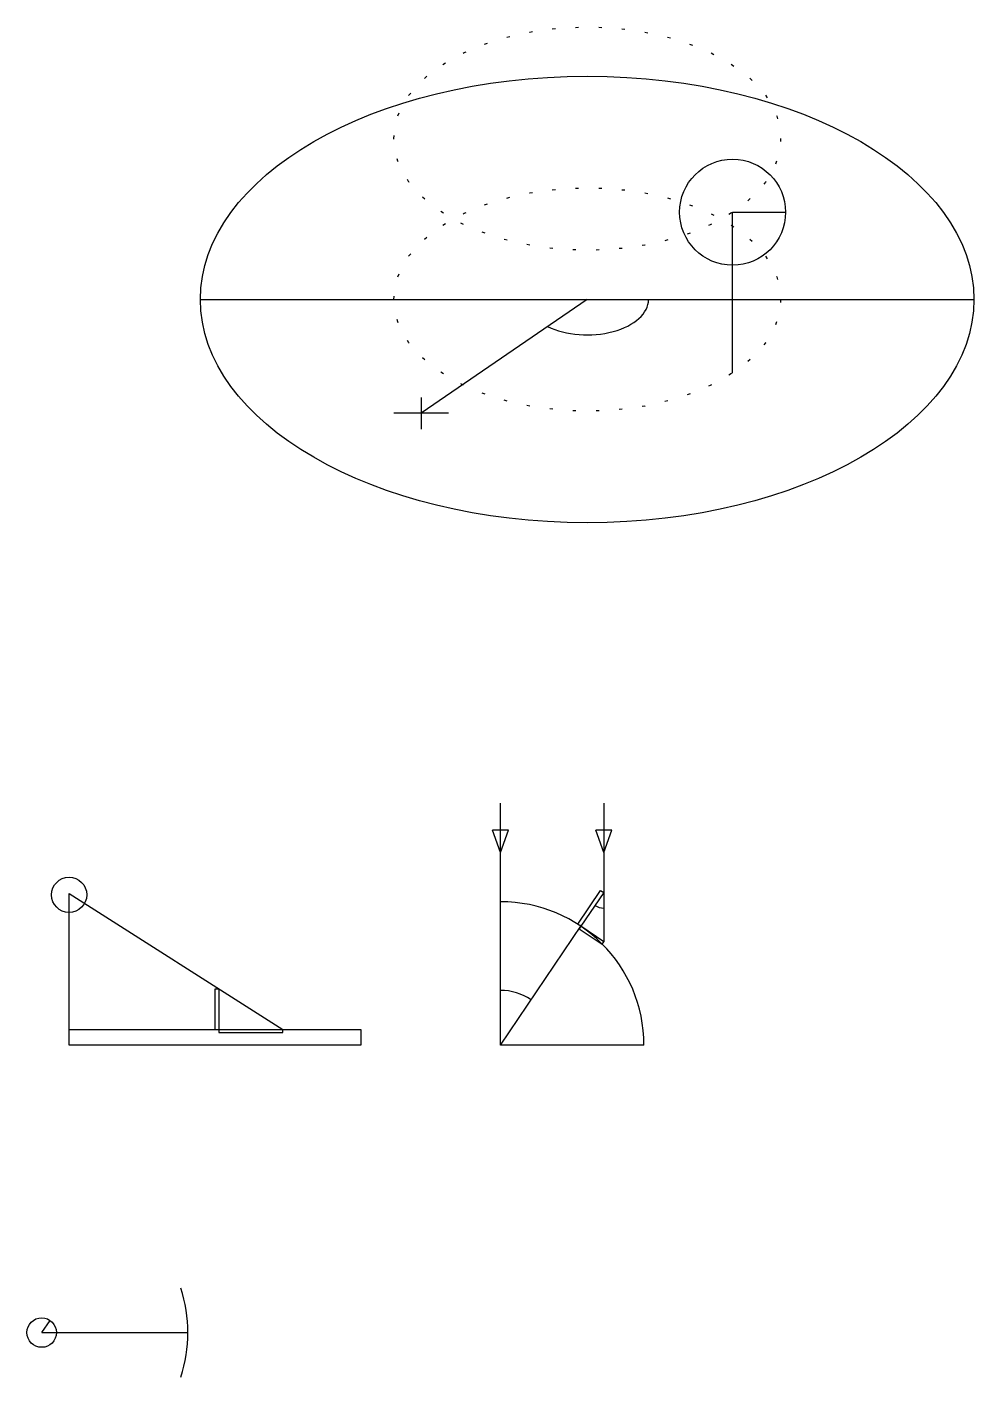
# Model space of a CAD drawing. Header units: millimetres. Extents: x -12.5 to 17.5, y 209.5 to 252.2.
import ezdxf

# ---------------------------------------------------------------- set-up
doc = ezdxf.new("R2010")
doc.units = ezdxf.units.MM
doc.header["$LTSCALE"] = 0.1
doc.linetypes.add('DOTTED', pattern=[6.35, 0, -6.35])

msp = doc.modelspace()

# ---------------------------------------------------------------- hatches: boundary and pattern name
h = msp.add_hatch(color=256)
h.set_gradient(color1=(251, 241, 97), color2=(251, 241, 96), one_color=1)
edge = h.paths.add_edge_path()
edge.add_arc((-11.195, 224.725), 0.557, 0, 360)
edge = h.paths.add_edge_path(flags=16)
edge.add_arc((-11.195, 224.725), 0.557, 0, 360)

# ---------------------------------------------------------------- linework, layer by layer
for p, q in [((9.814, 241.25), (9.814, 246.343)), ((9.814, 246.343), (11.492, 246.343)), ((-7.037, 243.581), (5.21, 243.581)), ((5.21, 243.581), (-0.052, 239.978)), ((5.21, 243.581), (17.458, 243.581)), ((-0.052, 240.478), (-0.052, 239.478)), ((0.814, 239.978), (-0.918, 239.978)), ((2.463, 224.508), (2.463, 227.623)), ((5.732, 227.623), (5.732, 223.239)), ((2.463, 226.066), (2.21, 226.776)), ((2.716, 226.776), (2.21, 226.776)), ((2.463, 226.066), (2.716, 226.776)), ((5.732, 226.066), (5.479, 226.776)), ((5.985, 226.776), (5.479, 226.776)), ((5.732, 226.066), (5.985, 226.776)), ((-11.195, 220.455), (-11.195, 224.762)), ((-11.195, 224.762), (-4.427, 220.455)), ((2.463, 219.964), (2.463, 224.508)), ((4.911, 223.794), (5.634, 224.864)), ((5.732, 224.798), (5.008, 223.728)), ((5.634, 224.864), (5.732, 224.798)), ((2.463, 219.964), (5.026, 223.766)), ((5.008, 223.728), (4.955, 223.65)), ((4.955, 223.65), (5.679, 223.161)), ((5.732, 223.239), (5.008, 223.728)), ((5.679, 223.161), (5.732, 223.239)), ((-6.574, 220.455), (-6.574, 221.747)), ((-6.574, 221.747), (-6.457, 221.747)), ((-6.457, 221.747), (-6.457, 220.455)), ((-11.195, 220.455), (-1.953, 220.455)), ((-11.195, 219.964), (-11.195, 220.455)), ((-6.457, 220.455), (-6.457, 220.361)), ((-6.457, 220.361), (-4.427, 220.361)), ((-4.427, 220.361), (-4.427, 220.455)), ((-1.953, 220.455), (-1.953, 219.964)), ((-1.953, 219.964), (-11.195, 219.964)), ((7.007, 219.964), (2.463, 219.964)), ((-12.062, 210.861), (-11.798, 211.246)), ((-12.062, 210.861), (-7.434, 210.861))]:
    msp.add_line(p, q)
for centre, radius in [((9.814, 246.343), 1.678), ((-11.195, 224.725), 0.557), ((-12.062, 210.861), 0.467)]:
    msp.add_circle(centre, radius)
for centre, radius, start, end in [((2.463, 219.964), 4.544, 0, 90), ((5.732, 224.798), 0.491, 235.9339, 270), ((2.463, 219.964), 1.736, 56.0129, 90), ((-12.062, 210.861), 4.628, 342.303, 17.697)]:
    msp.add_arc(centre, radius, start, end)
at = {"linetype": 'DOTTED'}
for centre in [(5.21, 248.674), (5.21, 243.581)]:
    msp.add_ellipse(centre, major_axis=(-6.124, 0), ratio=0.57735, dxfattribs=at)
msp.add_ellipse((5.21, 243.581), major_axis=(-12.247, 0), ratio=0.57735)
msp.add_ellipse((5.21, 243.581), major_axis=(-1.942, 0), ratio=0.57735, start_param=0.870282, end_param=3.141593)

doc.saveas('drawing.dxf')
